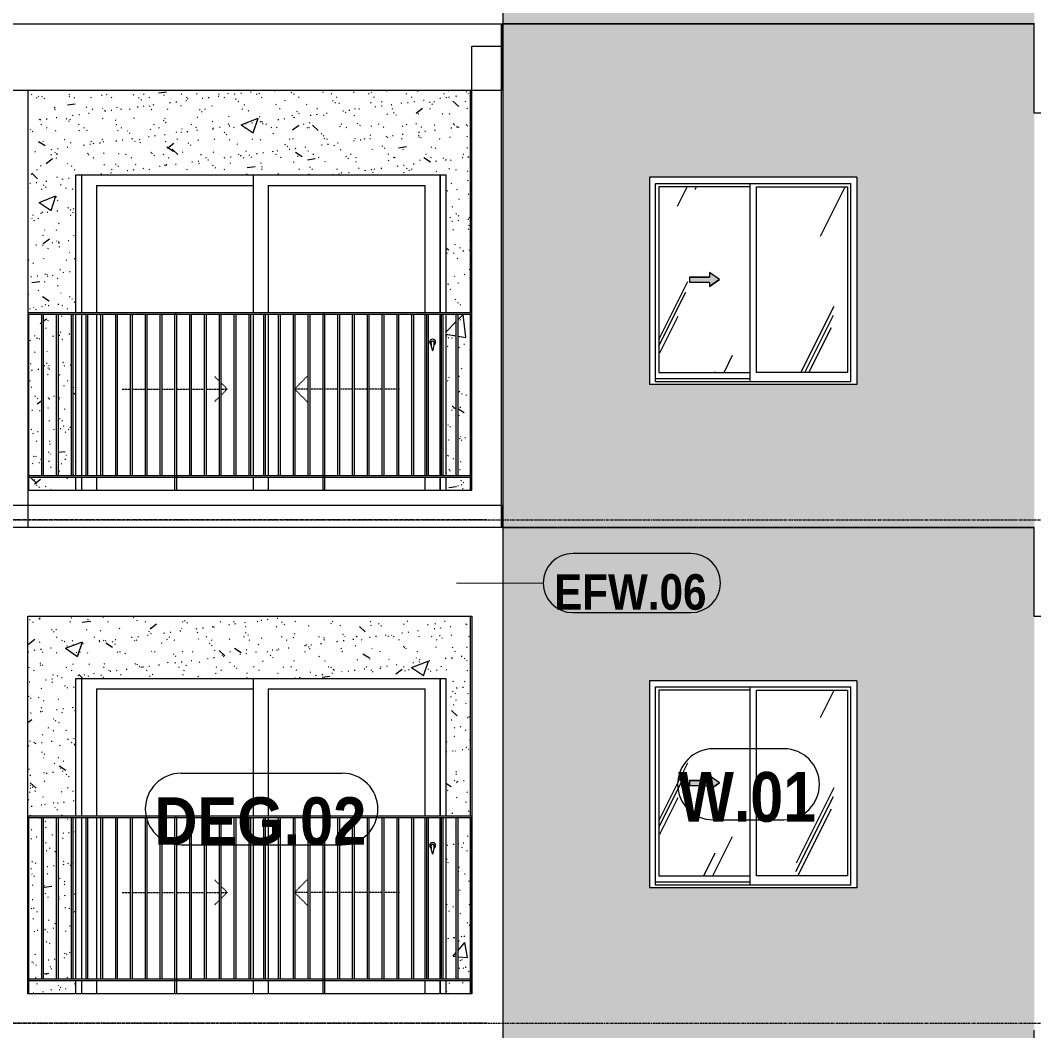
# Model space of a CAD drawing. Header units: millimetres. Extents: x -134153 to 99383, y -5233 to 35400.
# Drawn here: x -69103 to -62258, y 8950 to 15775 of the extents above; entities that cross this region are included whole.
import ezdxf

# ---------------------------------------------------------------- set-up
doc = ezdxf.new("R2010")
doc.units = ezdxf.units.MM
for name, pattern in [('1 NÉT CALL OUT', [6, 3, -3]), ('Centre', [31.75, 6.35, -4.7625, 15.875, -4.7625]), ('Dash', [6, 3, -3]), ('Dash 1_8_', [6.35, 3.175, -3.175])]:
    doc.linetypes.add(name, pattern=pattern)
for name, color, linetype, lineweight in [('0-1', 7, 'Continuous', 5), ('A-AREA', 32, 'Dash 1_8_', 9), ('A-DETL-GENF', 92, 'Continuous', 9), ('A-DETL-GENF-1', 92, '1 NÉT CALL OUT', 9), ('A-DOOR', 31, 'Continuous', 9), ('A-DOOR-FRAM', 31, 'Continuous', 9), ('A-DOOR-HDLN', 31, 'Dash', 9), ('A-DOOR-IDEN', 31, 'Continuous', 9), ('A-FLOR-HRAL', 11, 'Continuous', 9), ('A-FLOR-LEVL-2', 51, 'Centre', 9), ('A-GLAZ', 151, 'Continuous', 9), ('A-GLAZ-3', 7, '1 NÉT CALL OUT', 9), ('A-GLAZ-IDEN', 152, 'Continuous', 9), ('A-WALL', 113, 'Continuous', 9), ('A-WALL-IDEN', 211, 'Continuous', 9), ('A-WALL-PATT-1', 9, 'Continuous', 9), ('A-WALL-PATT-2', 111, 'Continuous', 5), ('I-WALL', 2, 'Continuous', 9), ('I-WALL-1', 7, 'Continuous', 9), ('S-BEAM-1', 7, 'Continuous', 9), ('S-COLS', 52, 'Continuous', 9)]:
    doc.layers.add(name, color=color, linetype=linetype, lineweight=lineweight)
doc.styles.add('Arial_B', font='arialbd_0.ttf', dxfattribs={"width": 0.85, "height": 240})
doc.styles.add('Arial_B_1', font='arialbd_0.ttf', dxfattribs={"width": 0.85, "height": 336})
doc.styles.add('Arial_B_2', font='arialbd_0.ttf', dxfattribs={"width": 0.9, "height": 320})
pattern_1 = [(50, (-81864.4, 1200), (1165.98, -102.01), [121.92, -1341.12]), (355, (-81864.4, 1200), (-225.554, 1222.76), [97.536, -1072.896]), (100.451, (-81767.3, 1191.5), (940.433, 1120.746), [103.616, -1139.776]), (46.184, (-81864.4, 1525.1), (1734.91, -269.07), [182.88, -2011.68]), (96.636, (-81719.9, 1502.7), (1519.38, 1583.54), [155.42, -1709.66]), (351.184, (-81864.4, 1525.1), (1519.39, 1583.52), [146.3, -1609.34]), (21, (-81701.9, 1443.8), (970.33, -654.498), [121.92, -1341.12]), (326, (-81701.9, 1443.8), (395.53, 1178.804), [97.536, -1072.896]), (71.451, (-81621, 1389.3), (1365.87, 524.296), [103.616, -1139.776]), (37.5, (-81864.44, 1200), (19.767, 541.153), [53.645, -1006.246, 53.645, -1035.507, -1076.96]), (37.5, (-81864.44, 1200), (19.767, 541.153), [-2149.043, 53.645, -1023.315]), (7.5, (-81864.44, 1200), (427.646, 641.156), [53.645, -567.334, 53.645, -981.862, -410.464]), (7.5, (-81864.44, 1200), (427.646, 641.156), [-1656.486, 53.645, -356.82]), (327.5, (-82226.95, 1200), (867.782, -36.665), [53.645, -352.755, 53.645, -1214.323, -1682.496]), (327.5, (-82226.95, 1200), (867.782, -36.665), [-1674.368, 53.645, -1628.85]), (317.5, (-82389.5, 1200), (948.028, 162.73), [53.645, -474.675, 53.645, -788.416, -1194.816]), (317.5, (-82389.5, 1200), (948.028, 162.73), [-1370.38, 53.645, -1141.17])]
pattern_2 = [(37.5, (-81864.44, 1200), (-5.1206, 156.61216), [5.364, -118.181, 5.364, -132.812, -132.08]), (37.5, (-81864.44, 1200), (-5.1206, 156.61216), [-261.722, 5.364, -126.716]), (7.5, (-81864.44, 1200), (143.847, 229.3842), [5.364, -61.285, 5.364, -105.989, -42.672]), (7.5, (-81864.44, 1200), (143.847, 229.3842), [-178.003, 5.364, -37.308]), (327.5, (-81964.42, 1200), (253.1176, 0.4601), [5.364, -35.276, 5.364, -140.94, -191.008]), (327.5, (-81964.42, 1200), (253.1176, 0.4601), [-186.944, 5.364, -185.644]), (317.5, (-81964.42, 1200), (244.3381, 71.3376), [5.364, -14.956, 5.364, -90.546, -109.728]), (317.5, (-81964.42, 1200), (244.3381, 71.3376), [-116.23, 5.364, -104.364])]
pattern_3 = [(63.435, (-79954.8, 1311.3), (-0.002, 1625.6), [567.96, -3066.99]), (63.435, (-81580.4, 1311.3), (-0.002, 1625.6), [567.96, -3066.99]), (63.435, (-79176.65, 1625.35), (-0.002, 1625.6), [567.96, -3066.99]), (63.435, (-80802.25, 1625.35), (-0.002, 1625.6), [567.96, -3066.99]), (63.435, (-79294.4, 1514.5), (-0.002, 1625.6), [567.96, -3066.99]), (63.435, (-80920, 1514.5), (-0.002, 1625.6), [567.96, -3066.99]), (63.435, (-79414.5, 2149.4), (-0.002, 1625.6), [276.06, -3358.9]), (63.435, (-81040.1, 2149.4), (-0.002, 1625.6), [276.06, -3358.9]), (63.435, (-79493, 2051.15), (-0.002, 1625.6), [567.96, -3066.99]), (63.435, (-81118.6, 2051.15), (-0.002, 1625.6), [567.96, -3066.99]), (63.435, (-79479.15, 2121.7), (-0.002, 1625.6), [567.96, -3066.99]), (63.435, (-81104.76, 2121.7), (-0.002, 1625.6), [567.96, -3066.99]), (63.435, (-80135, 1812.2), (-0.002, 1625.6), [567.96, -3066.99]), (63.435, (-81760.6, 1812.2), (-0.002, 1625.6), [567.96, -3066.99]), (63.435, (-80121.15, 1895.35), (-0.002, 1625.6), [567.96, -3066.99]), (63.435, (-81746.75, 1895.35), (-0.002, 1625.6), [567.96, -3066.99]), (63.435, (-80117.4, 1955.3), (-0.002, 1625.6), [567.96, -3066.99]), (63.435, (-81743, 1955.3), (-0.002, 1625.6), [567.96, -3066.99])]

# ---------------------------------------------------------------- blocks, each defined once
blk = doc.blocks.new('NCV_TKTC_KET CAU_rvt-1-TKCS_MẶT ĐỨNG HƯỚNG BẮC')
at = {"layer": 'S-BEAM-1'}
for p, q in [((-65852.6, 15750.1), (-65852.6, 15700)), ((-65852.6, 15700), (-65852.6, 15300)), ((-66052.6, 15300), (-72452.6, 15300)), ((-65852.6, 15300), (-66052.6, 15300)), ((-72252.6, 12500), (-66052.6, 12500)), ((-66052.6, 12500), (-65852.6, 12500)), ((-65852.6, 12500), (-65852.6, 12350))]:
    blk.add_line(p, q, dxfattribs=at)
blk = doc.blocks.new('NCV_TKTC_TANG 3 - 4_rvt-1-TKCS_MẶT ĐỨNG HƯỚNG BẮC')
at = {"layer": 'A-WALL-PATT-1'}
h = blk.add_hatch(dxfattribs=at)
h.set_pattern_fill('FP_2', color=256, style=0, pattern_type=2)
h.set_pattern_definition(pattern_1)
h.paths.add_polyline_path([(-69047.6, 12600), (-68727.6, 12600), (-68727.6, 12690), (-69047.6, 12690)])
h.paths.add_polyline_path([(-66062.6, 12600), (-66062.6, 12690), (-66227.6, 12690), (-66227.6, 12600), (-66073.4, 12600)])
h.paths.add_polyline_path([(-68947.6, 12700), (-68857.6, 12700), (-68857.6, 13790), (-68947.6, 13790), (-68947.6, 13137.6)])
h.paths.add_polyline_path([(-69016.9, 12700), (-68957.6, 12700), (-68957.6, 13790), (-69047.6, 13790), (-69047.6, 12700)])
h.paths.add_polyline_path([(-68727.6, 12700), (-68727.6, 13790), (-68747.6, 13790), (-68747.6, 12700)])
h.paths.add_polyline_path([(-68757.6, 12700), (-68757.6, 13790), (-68847.6, 13790), (-68847.6, 12700)])
h.paths.add_polyline_path([(-66062.6, 12700), (-66062.6, 13790), (-66147.6, 13790), (-66147.6, 12700), (-66080.7, 12700)])
h.paths.add_polyline_path([(-66157.6, 12700), (-66157.6, 13790), (-66227.6, 13790), (-66227.6, 12700)])
h.paths.add_polyline_path([(-68860.1, 13800), (-68727.6, 13800), (-68727.6, 14730), (-66227.6, 14730), (-66227.6, 13800), (-66062.6, 13800), (-66062.6, 15300), (-69052.6, 15300), (-69052.6, 13800)])
h = blk.add_hatch(dxfattribs=at)
h.set_pattern_fill('FP_3', color=256, style=0, pattern_type=2)
h.set_pattern_definition(pattern_2)
h.paths.add_polyline_path([(-69047.6, 12600), (-68727.6, 12600), (-68727.6, 12690), (-69047.6, 12690)])
h.paths.add_polyline_path([(-66062.6, 12600), (-66062.6, 12690), (-66227.6, 12690), (-66227.6, 12600), (-66073.4, 12600)])
h.paths.add_polyline_path([(-68947.6, 12700), (-68857.6, 12700), (-68857.6, 13790), (-68947.6, 13790), (-68947.6, 13137.6)])
h.paths.add_polyline_path([(-69016.9, 12700), (-68957.6, 12700), (-68957.6, 13790), (-69047.6, 13790), (-69047.6, 12700)])
h.paths.add_polyline_path([(-68727.6, 12700), (-68727.6, 13790), (-68747.6, 13790), (-68747.6, 12700)])
h.paths.add_polyline_path([(-68757.6, 12700), (-68757.6, 13790), (-68847.6, 13790), (-68847.6, 12700)])
h.paths.add_polyline_path([(-66062.6, 12700), (-66062.6, 13790), (-66147.6, 13790), (-66147.6, 12700), (-66080.7, 12700)])
h.paths.add_polyline_path([(-66157.6, 12700), (-66157.6, 13790), (-66227.6, 13790), (-66227.6, 12700)])
h.paths.add_polyline_path([(-68860.1, 13800), (-68727.6, 13800), (-68727.6, 14730), (-66227.6, 14730), (-66227.6, 13800), (-66062.6, 13800), (-66062.6, 15300), (-69052.6, 15300), (-69052.6, 13800)])
at = {"layer": 'I-WALL-1'}
for p, q in [((-66062.6, 13800), (-66062.6, 15300)), ((-68727.6, 13800), (-68727.6, 14730)), ((-68727.6, 14730), (-66227.6, 14730)), ((-66227.6, 14730), (-66227.6, 13800)), ((-68727.6, 12700), (-68727.6, 13790)), ((-66227.6, 13790), (-66227.6, 12700)), ((-66062.6, 12700), (-66062.6, 13790)), ((-68727.6, 12600), (-68727.6, 12690)), ((-66227.6, 12690), (-66227.6, 12600)), ((-66062.6, 12600), (-66062.6, 12690))]:
    blk.add_line(p, q, dxfattribs=at)
blk = doc.blocks.new('NCV_TKTC_TANG 3 - 4_rvt-2-TKCS_MẶT ĐỨNG HƯỚNG BẮC')
at = {"layer": 'A-WALL-PATT-1'}
h = blk.add_hatch(dxfattribs=at)
h.set_pattern_fill('FP_2', color=256, style=0, pattern_type=2)
h.set_pattern_definition(pattern_1)
h.paths.add_polyline_path([(-66073.4, 9200), (-66062.6, 9200), (-66062.6, 9290), (-66227.6, 9290), (-66227.6, 9200)])
h.paths.add_polyline_path([(-69047.6, 9200), (-68727.6, 9200), (-68727.6, 9290), (-69047.6, 9290)])
h.paths.add_polyline_path([(-68727.6, 9300), (-68727.6, 10390), (-68747.6, 10390), (-68747.6, 9300)])
h.paths.add_polyline_path([(-66062.6, 9300), (-66062.6, 10390), (-66147.6, 10390), (-66147.6, 9300), (-66080.7, 9300)])
h.paths.add_polyline_path([(-68757.6, 9300), (-68757.6, 10390), (-68847.6, 10390), (-68847.6, 9300)])
h.paths.add_polyline_path([(-68857.6, 9300), (-68857.6, 10390), (-68947.6, 10390), (-68947.6, 9300)])
h.paths.add_polyline_path([(-69016.9, 9300), (-68957.6, 9300), (-68957.6, 10390), (-69047.6, 10390), (-69047.6, 9300)])
h.paths.add_polyline_path([(-66157.6, 9300), (-66157.6, 10390), (-66227.6, 10390), (-66227.6, 9300)])
h.paths.add_polyline_path([(-69052.6, 10400), (-68727.6, 10400), (-68727.6, 11330), (-66227.6, 11330), (-66227.6, 10400), (-66062.6, 10400), (-66062.6, 11750), (-69052.6, 11750), (-69052.6, 10932.8)])
h = blk.add_hatch(dxfattribs=at)
h.set_pattern_fill('FP_3', color=256, style=0, pattern_type=2)
h.set_pattern_definition(pattern_2)
h.paths.add_polyline_path([(-66073.4, 9200), (-66062.6, 9200), (-66062.6, 9290), (-66227.6, 9290), (-66227.6, 9200)])
h.paths.add_polyline_path([(-69047.6, 9200), (-68727.6, 9200), (-68727.6, 9290), (-69047.6, 9290)])
h.paths.add_polyline_path([(-68727.6, 9300), (-68727.6, 10390), (-68747.6, 10390), (-68747.6, 9300)])
h.paths.add_polyline_path([(-66062.6, 9300), (-66062.6, 10390), (-66147.6, 10390), (-66147.6, 9300), (-66080.7, 9300)])
h.paths.add_polyline_path([(-68757.6, 9300), (-68757.6, 10390), (-68847.6, 10390), (-68847.6, 9300)])
h.paths.add_polyline_path([(-68857.6, 9300), (-68857.6, 10390), (-68947.6, 10390), (-68947.6, 9300)])
h.paths.add_polyline_path([(-69016.9, 9300), (-68957.6, 9300), (-68957.6, 10390), (-69047.6, 10390), (-69047.6, 9300)])
h.paths.add_polyline_path([(-66157.6, 9300), (-66157.6, 10390), (-66227.6, 10390), (-66227.6, 9300)])
h.paths.add_polyline_path([(-69052.6, 10400), (-68727.6, 10400), (-68727.6, 11330), (-66227.6, 11330), (-66227.6, 10400), (-66062.6, 10400), (-66062.6, 11750), (-69052.6, 11750), (-69052.6, 10932.8)])
at = {"layer": 'I-WALL-1'}
for p, q in [((-66062.6, 10400), (-66062.6, 11750)), ((-68727.6, 10400), (-68727.6, 11330)), ((-68727.6, 11330), (-66227.6, 11330)), ((-66227.6, 11330), (-66227.6, 10400)), ((-68727.6, 9300), (-68727.6, 10390)), ((-66227.6, 10390), (-66227.6, 9300)), ((-66062.6, 9300), (-66062.6, 10390)), ((-68727.6, 9200), (-68727.6, 9290)), ((-66227.6, 9290), (-66227.6, 9200)), ((-66062.6, 9200), (-66062.6, 9290))]:
    blk.add_line(p, q, dxfattribs=at)
blk = doc.blocks.new('1_FAMILY RVT - W01-WxH 1400x1400xmm-V12-TKCS_MẶT ĐỨNG HƯỚNG BẮC')
at = {"layer": 'A-DETL-GENF-1'}
blk.add_hatch(color=256, dxfattribs=at).paths.add_polyline_path([(-64448.1, 10576.5), (-64380.3, 10623.9), (-64448.1, 10671.4), (-64448.1, 10640.9), (-64583.5, 10640.9), (-64583.5, 10607), (-64448.1, 10607)])
at = {"layer": 'A-GLAZ'}
h = blk.add_hatch(dxfattribs=at)
h.set_pattern_fill('FP_1', color=256, style=0, pattern_type=2)
h.set_pattern_definition(pattern_3)
h.paths.add_polyline_path([(-64789.1, 9997), (-64174.8, 9997), (-64174.8, 11250.9), (-64789.1, 11250.9), (-64789.1, 10611.2)])
h.paths.add_polyline_path([(-64448.1, 10576.5), (-64448.1, 10607), (-64583.5, 10607), (-64583.5, 10640.9), (-64448.1, 10640.9), (-64448.1, 10671.4), (-64380.3, 10623.9), (-64404.5, 10607)])
h = blk.add_hatch(dxfattribs=at)
h.set_pattern_fill('FP_1', color=256, style=0, pattern_type=2)
h.set_pattern_definition(pattern_3)
h.paths.add_polyline_path([(-63516.1, 9997), (-63516.1, 11250.9), (-64130.3, 11250.9), (-64130.3, 9997)])
at = {"layer": 'A-DETL-GENF'}
for p, q in [((-64583.5, 10640.9), (-64583.5, 10607)), ((-64583.5, 10640.9), (-64448.1, 10640.9)), ((-64448.1, 10640.9), (-64583.5, 10640.9)), ((-64583.5, 10640.9), (-64583.5, 10607)), ((-64448.1, 10671.4), (-64448.1, 10640.9)), ((-64380.3, 10623.9), (-64448.1, 10671.4)), ((-64380.3, 10623.9), (-64448.1, 10671.4)), ((-64448.1, 10671.4), (-64448.1, 10640.9)), ((-64380.3, 10623.9), (-64448.1, 10576.5)), ((-64448.1, 10576.5), (-64380.3, 10623.9)), ((-64583.5, 10607), (-64448.1, 10607)), ((-64583.5, 10607), (-64448.1, 10607)), ((-64448.1, 10607), (-64448.1, 10576.5)), ((-64448.1, 10607), (-64448.1, 10576.5))]:
    blk.add_line(p, q, dxfattribs=at)
at = {"layer": 'A-GLAZ'}
for p, q in [((-63452.6, 11314.4), (-64852.6, 11314.4)), ((-64852.6, 11314.4), (-64852.6, 9914.4)), ((-63452.6, 11314.4), (-63452.6, 9914.4)), ((-64811.6, 11273.5), (-63493.5, 11273.5)), ((-64811.6, 9933.5), (-64811.6, 11273.5)), ((-64789.1, 11250.9), (-64789.1, 9997)), ((-64174.8, 11250.9), (-64789.1, 11250.9)), ((-64174.8, 11273.5), (-64174.8, 9933.5)), ((-64130.3, 9997), (-64130.3, 11250.9)), ((-64130.3, 11250.9), (-63516.1, 11250.9)), ((-63516.1, 11250.9), (-63516.1, 9997)), ((-63493.5, 9933.5), (-63493.5, 11273.5)), ((-64789.1, 9997), (-64174.8, 9997)), ((-63516.1, 9997), (-64130.3, 9997)), ((-64174.8, 9952.5), (-64811.6, 9952.5)), ((-64174.8, 9952.5), (-64811.6, 9952.5)), ((-63493.5, 9933.5), (-64811.6, 9933.5)), ((-63452.6, 9914.4), (-64852.6, 9914.4))]:
    blk.add_line(p, q, dxfattribs=at)
blk = doc.blocks.new('DEG_02-DEG_03 - DEG_02-2500x2400mm-CỬA ĐI 02 CÁNH TRƯỢT-V25-TKCS_MẶT ĐỨNG HƯỚNG BẮC')
at = {"layer": 'A-DOOR'}
for p, q in [((-67527.6, 10400), (-67527.6, 11330)), ((-66267.6, 11330), (-66267.6, 10400)), ((-68587.6, 11260), (-68587.6, 10400)), ((-68587.6, 11260), (-67527.6, 11260)), ((-67427.6, 11260), (-67427.6, 10400)), ((-67427.6, 11260), (-66367.6, 11260)), ((-66367.6, 10400), (-66367.6, 11260)), ((-68587.6, 10390), (-68587.6, 9300)), ((-67527.6, 9300), (-67527.6, 10390)), ((-67427.6, 10390), (-67427.6, 9300)), ((-66367.6, 9300), (-66367.6, 10390)), ((-66267.6, 10390), (-66267.6, 9300)), ((-68587.6, 9290), (-68587.6, 9200)), ((-67527.6, 9200), (-67527.6, 9290)), ((-67427.6, 9290), (-67427.6, 9200)), ((-66367.6, 9200), (-66367.6, 9290)), ((-66267.6, 9290), (-66267.6, 9200))]:
    blk.add_line(p, q, dxfattribs=at)
at = {"layer": 'A-DOOR', "flags": 128}
blk.add_lwpolyline([(-66316.1, 10208.7), (-66316.1, 10208.7), (-66316.1, 10208.7), (-66316.1, 10208.7), (-66316.1, 10208.7), (-66316.1, 10208.7), (-66316.1, 10208.7), (-66316.2, 10208.7), (-66316.2, 10208.7), (-66316.2, 10208.7), (-66316.2, 10208.7), (-66316.3, 10208.7), (-66316.3, 10208.7), (-66316.3, 10208.7), (-66316.4, 10208.7), (-66316.4, 10208.7), (-66316.4, 10208.7), (-66316.5, 10208.7), (-66316.5, 10208.7), (-66316.6, 10208.7), (-66316.6, 10208.7), (-66316.7, 10208.7), (-66316.7, 10208.7), (-66316.8, 10208.7), (-66316.8, 10208.7), (-66316.9, 10208.7), (-66316.9, 10208.7), (-66317, 10208.7), (-66317, 10208.7), (-66317.1, 10208.7), (-66317.1, 10208.7), (-66317.2, 10208.7), (-66317.3, 10208.7), (-66317.3, 10208.7), (-66317.4, 10208.7), (-66317.4, 10208.7), (-66317.5, 10208.7), (-66317.5, 10208.7), (-66317.6, 10208.7), (-66317.7, 10208.7), (-66317.7, 10208.7), (-66317.8, 10208.7), (-66317.8, 10208.7), (-66317.9, 10208.7), (-66318, 10208.7), (-66318, 10208.7), (-66318.1, 10208.7), (-66318.1, 10208.7), (-66318.2, 10208.7), (-66318.2, 10208.7), (-66318.3, 10208.7), (-66318.3, 10208.7), (-66318.4, 10208.7), (-66318.4, 10208.7), (-66318.5, 10208.7), (-66318.5, 10208.7), (-66318.6, 10208.7), (-66318.6, 10208.7), (-66318.7, 10208.7), (-66318.7, 10208.7), (-66318.7, 10208.7), (-66318.8, 10208.7), (-66318.8, 10208.7), (-66318.8, 10208.7), (-66318.9, 10208.7), (-66318.9, 10208.7), (-66318.9, 10208.7), (-66319, 10208.7), (-66319, 10208.7), (-66319, 10208.7), (-66319, 10208.7), (-66319, 10208.7), (-66319, 10208.7), (-66319, 10208.7), (-66319.1, 10208.7), (-66319.1, 10208.7)], dxfattribs=at)
at = {"layer": 'A-DOOR'}
for centre, radius, start, end in [((-66317.6, 10200), 20, 0, 180), ((-66317.6, 10200), 20, 180, 240), ((-66319.1, 10199.2), 9.45, 90, 180), ((-66163.8, 10199.2), 164.8, 180, 199.13397), ((-66316.1, 10199.2), 9.45, 0, 90), ((-66471.4, 10199.2), 164.8, 340.86603, 0), ((-66317.6, 10200), 20, 300, 0), ((-66317.2, 10146), 2.34, 199.13397, 261.03098), ((-66317.9, 10146), 2.34, 278.96902, 340.86603)]:
    blk.add_arc(centre, radius, start, end, dxfattribs=at)
at = {"layer": 'A-DOOR-FRAM'}
for p, q in [((-68687.6, 10400), (-68687.6, 11330)), ((-66267.6, 10400), (-66267.6, 11330)), ((-68687.6, 9300), (-68687.6, 10390)), ((-66267.6, 9300), (-66267.6, 10390)), ((-68687.6, 9200), (-68687.6, 9290)), ((-66267.6, 9200), (-66267.6, 9290))]:
    blk.add_line(p, q, dxfattribs=at)
at = {"layer": 'A-DOOR-HDLN'}
for p, q in [((-67757.6, 9937), (-67789.7, 9969.1)), ((-67704.8, 9884.2), (-67747.6, 9927)), ((-67247.6, 9887), (-67165.5, 9969.1)), ((-68414.8, 9884.2), (-68357.6, 9884.2)), ((-68347.6, 9884.2), (-68257.6, 9884.2)), ((-68247.6, 9884.2), (-68157.6, 9884.2)), ((-68147.6, 9884.2), (-68057.6, 9884.2)), ((-68047.6, 9884.2), (-67957.6, 9884.2)), ((-67947.6, 9884.2), (-67857.6, 9884.2)), ((-67847.6, 9884.2), (-67757.6, 9884.2)), ((-67704.8, 9884.2), (-67747.6, 9841.5)), ((-67747.6, 9884.2), (-67704.8, 9884.2)), ((-67157.6, 9884.2), (-67247.6, 9884.2)), ((-67247.6, 9881.5), (-67165.5, 9799.4)), ((-67057.6, 9884.2), (-67147.6, 9884.2)), ((-66957.6, 9884.2), (-67047.6, 9884.2)), ((-66857.6, 9884.2), (-66947.6, 9884.2)), ((-66757.6, 9884.2), (-66847.6, 9884.2)), ((-66657.6, 9884.2), (-66747.6, 9884.2)), ((-66557.6, 9884.2), (-66647.6, 9884.2)), ((-66540.3, 9884.2), (-66547.6, 9884.2)), ((-67757.6, 9831.5), (-67789.7, 9799.4))]:
    blk.add_line(p, q, dxfattribs=at)
blk = doc.blocks.new('Railing - 10mm-1251313-TKCS_MẶT ĐỨNG HƯỚNG BẮC')
at = {"layer": 'A-FLOR-HRAL'}
for p, q in [((-60830.064287, 5900), (-60830.064287, 6990)), ((-60820.064287, 6990), (-60820.064287, 5900))]:
    blk.add_line(p, q, dxfattribs=at)
blk = doc.blocks.new('Railing - 50 x 10mm-1251315-TKCS_MẶT ĐỨNG HƯỚNG BẮC')
at = {"layer": 'A-FLOR-HRAL'}
for p, q in [((-59897.564287, 6990), (-59907.564287, 6990)), ((-59907.564287, 5800), (-59907.564287, 6990)), ((-59897.564287, 6990), (-59897.564287, 5800))]:
    blk.add_line(p, q, dxfattribs=at)
blk = doc.blocks.new('Railing - 50 x 10mm-V58-TKCS_MẶT ĐỨNG HƯỚNG BẮC')
at = {"layer": 'A-FLOR-HRAL'}
for q in [(-69052.635618, 6990), (-69047.564287, 5800)]:
    blk.add_line((-69047.564287, 6990), q, dxfattribs=at)
blk = doc.blocks.new('Railing - 50 x 10mm-V55-TKCS_MẶT ĐỨNG HƯỚNG BẮC')
at = {"layer": 'A-FLOR-HRAL'}
for p in [(-57852.564287, 6990), (-57857.564287, 5800)]:
    blk.add_line(p, (-57857.564287, 6990), dxfattribs=at)
blk = doc.blocks.new('Railing - Railing-1558318-TKCS_MẶT ĐỨNG HƯỚNG BẮC')
at = {"layer": 'A-FLOR-HRAL'}
for p, q in [((-69052.564287, 9290), (-69052.564287, 9300)), ((-69052.564287, 9300), (-66052.564287, 9300)), ((-69052.564287, 9290), (-66052.564287, 9290))]:
    blk.add_line(p, q, dxfattribs=at)
for name, p in [('Railing - 50 x 10mm-V58-TKCS_MẶT ĐỨNG HƯỚNG BẮC', (0, 3400)), ('Railing - 10mm-1251313-TKCS_MẶT ĐỨNG HƯỚNG BẮC', (-8127.5, 3400)), ('Railing - 10mm-1251313-TKCS_MẶT ĐỨNG HƯỚNG BẮC', (-8027.5, 3400)), ('Railing - 10mm-1251313-TKCS_MẶT ĐỨNG HƯỚNG BẮC', (-7927.5, 3400)), ('Railing - 10mm-1251313-TKCS_MẶT ĐỨNG HƯỚNG BẮC', (-7827.5, 3400)), ('Railing - 10mm-1251313-TKCS_MẶT ĐỨNG HƯỚNG BẮC', (-7727.5, 3400)), ('Railing - 10mm-1251313-TKCS_MẶT ĐỨNG HƯỚNG BẮC', (-7627.5, 3400)), ('Railing - 10mm-1251313-TKCS_MẶT ĐỨNG HƯỚNG BẮC', (-7527.5, 3400)), ('Railing - 10mm-1251313-TKCS_MẶT ĐỨNG HƯỚNG BẮC', (-7427.5, 3400)), ('Railing - 10mm-1251313-TKCS_MẶT ĐỨNG HƯỚNG BẮC', (-7327.5, 3400)), ('Railing - 50 x 10mm-1251315-TKCS_MẶT ĐỨNG HƯỚNG BẮC', (-8150, 3400)), ('Railing - 10mm-1251313-TKCS_MẶT ĐỨNG HƯỚNG BẮC', (-7127.5, 3400)), ('Railing - 10mm-1251313-TKCS_MẶT ĐỨNG HƯỚNG BẮC', (-7027.5, 3400)), ('Railing - 10mm-1251313-TKCS_MẶT ĐỨNG HƯỚNG BẮC', (-6927.5, 3400)), ('Railing - 10mm-1251313-TKCS_MẶT ĐỨNG HƯỚNG BẮC', (-6827.5, 3400)), ('Railing - 10mm-1251313-TKCS_MẶT ĐỨNG HƯỚNG BẮC', (-6727.5, 3400)), ('Railing - 10mm-1251313-TKCS_MẶT ĐỨNG HƯỚNG BẮC', (-6627.5, 3400)), ('Railing - 10mm-1251313-TKCS_MẶT ĐỨNG HƯỚNG BẮC', (-6527.5, 3400)), ('Railing - 10mm-1251313-TKCS_MẶT ĐỨNG HƯỚNG BẮC', (-6427.5, 3400)), ('Railing - 10mm-1251313-TKCS_MẶT ĐỨNG HƯỚNG BẮC', (-6327.5, 3400)), ('Railing - 50 x 10mm-1251315-TKCS_MẶT ĐỨNG HƯỚNG BẮC', (-7150, 3400)), ('Railing - 10mm-1251313-TKCS_MẶT ĐỨNG HƯỚNG BẮC', (-6127.5, 3400)), ('Railing - 10mm-1251313-TKCS_MẶT ĐỨNG HƯỚNG BẮC', (-6027.5, 3400)), ('Railing - 10mm-1251313-TKCS_MẶT ĐỨNG HƯỚNG BẮC', (-5927.5, 3400)), ('Railing - 10mm-1251313-TKCS_MẶT ĐỨNG HƯỚNG BẮC', (-5827.5, 3400)), ('Railing - 10mm-1251313-TKCS_MẶT ĐỨNG HƯỚNG BẮC', (-5727.5, 3400)), ('Railing - 10mm-1251313-TKCS_MẶT ĐỨNG HƯỚNG BẮC', (-5627.5, 3400)), ('Railing - 10mm-1251313-TKCS_MẶT ĐỨNG HƯỚNG BẮC', (-5527.5, 3400)), ('Railing - 10mm-1251313-TKCS_MẶT ĐỨNG HƯỚNG BẮC', (-5427.5, 3400)), ('Railing - 10mm-1251313-TKCS_MẶT ĐỨNG HƯỚNG BẮC', (-5327.5, 3400)), ('Railing - 50 x 10mm-V55-TKCS_MẶT ĐỨNG HƯỚNG BẮC', (-8200, 3400))]:
    blk.add_blockref(name, p)
blk = doc.blocks.new('Top Rail Type - Top Rail_Internal_-1558319-TKCS_MẶT ĐỨNG HƯỚNG BẮC')
at = {"layer": 'A-FLOR-HRAL'}
for p, q in [((-69052.564287, 10390), (-69052.564287, 10400)), ((-66052.564287, 10400), (-69052.564287, 10400)), ((-69052.564287, 10390), (-66052.564287, 10390))]:
    blk.add_line(p, q, dxfattribs=at)
blk = doc.blocks.new('1_FAMILY RVT - W01-WxH 1400x1400xmm-V143-TKCS_MẶT ĐỨNG HƯỚNG BẮC')
at = {"layer": 'A-DETL-GENF-1'}
blk.add_hatch(color=256, dxfattribs=at).paths.add_polyline_path([(-64448.1, 13976.5), (-64380.3, 14023.9), (-64448.1, 14071.4), (-64448.1, 14040.9), (-64583.5, 14040.9), (-64583.5, 14007), (-64448.1, 14007)])
at = {"layer": 'A-GLAZ'}
h = blk.add_hatch(dxfattribs=at)
h.set_pattern_fill('FP_1', color=256, style=0, pattern_type=2)
h.set_pattern_definition(pattern_3)
h.paths.add_polyline_path([(-64789.1, 13397), (-64174.8, 13397), (-64174.8, 14650.9), (-64789.1, 14650.9), (-64789.1, 14011.2)])
h.paths.add_polyline_path([(-64448.1, 13976.5), (-64448.1, 14007), (-64583.5, 14007), (-64583.5, 14040.9), (-64448.1, 14040.9), (-64448.1, 14071.4), (-64380.3, 14023.9), (-64404.5, 14007)])
h = blk.add_hatch(dxfattribs=at)
h.set_pattern_fill('FP_1', color=256, style=0, pattern_type=2)
h.set_pattern_definition(pattern_3)
h.paths.add_polyline_path([(-63516.1, 13397), (-63516.1, 14650.9), (-64130.3, 14650.9), (-64130.3, 13397)])
at = {"layer": 'A-DETL-GENF'}
for p, q in [((-64583.5, 14040.9), (-64583.5, 14007)), ((-64583.5, 14040.9), (-64448.1, 14040.9)), ((-64448.1, 14040.9), (-64583.5, 14040.9)), ((-64583.5, 14040.9), (-64583.5, 14007)), ((-64448.1, 14071.4), (-64448.1, 14040.9)), ((-64380.3, 14023.9), (-64448.1, 14071.4)), ((-64380.3, 14023.9), (-64448.1, 14071.4)), ((-64448.1, 14071.4), (-64448.1, 14040.9)), ((-64583.5, 14007), (-64448.1, 14007)), ((-64583.5, 14007), (-64448.1, 14007)), ((-64380.3, 14023.9), (-64448.1, 13976.5)), ((-64448.1, 13976.5), (-64380.3, 14023.9)), ((-64448.1, 14007), (-64448.1, 13976.5)), ((-64448.1, 14007), (-64448.1, 13976.5))]:
    blk.add_line(p, q, dxfattribs=at)
at = {"layer": 'A-GLAZ'}
for p, q in [((-63452.6, 14714.4), (-64852.6, 14714.4)), ((-64852.6, 14714.4), (-64852.6, 13314.4)), ((-64811.6, 14673.5), (-63493.5, 14673.5)), ((-64811.6, 13333.5), (-64811.6, 14673.5)), ((-64789.1, 14650.9), (-64789.1, 13397)), ((-64174.8, 14650.9), (-64789.1, 14650.9)), ((-64174.8, 14673.5), (-64174.8, 13333.5)), ((-64130.3, 13397), (-64130.3, 14650.9)), ((-64130.3, 14650.9), (-63516.1, 14650.9)), ((-63516.1, 14650.9), (-63516.1, 13397)), ((-63493.5, 13333.5), (-63493.5, 14673.5)), ((-63452.6, 14714.4), (-63452.6, 13314.4)), ((-64174.8, 13352.5), (-64811.6, 13352.5)), ((-64174.8, 13352.5), (-64811.6, 13352.5)), ((-64789.1, 13397), (-64174.8, 13397)), ((-63516.1, 13397), (-64130.3, 13397)), ((-63452.6, 13314.4), (-64852.6, 13314.4)), ((-63493.5, 13333.5), (-64811.6, 13333.5))]:
    blk.add_line(p, q, dxfattribs=at)
blk = doc.blocks.new('Railing - 50 x 10mm-1251311-TKCS_MẶT ĐỨNG HƯỚNG BẮC')
at = {"layer": 'A-FLOR-HRAL'}
for q in [(-60927.564287, 6990), (-60922.564287, 5800)]:
    blk.add_line((-60922.564287, 6990), q, dxfattribs=at)
blk = doc.blocks.new('Railing - Railing-3817261-TKCS_MẶT ĐỨNG HƯỚNG BẮC')
at = {"layer": 'A-FLOR-HRAL'}
for p, q in [((-69052.564287, 12700), (-66052.564287, 12700)), ((-69052.564287, 12690), (-66052.564287, 12690))]:
    blk.add_line(p, q, dxfattribs=at)
for name, p in [('Railing - 50 x 10mm-1251311-TKCS_MẶT ĐỨNG HƯỚNG BẮC', (-8125, 6800)), ('Railing - 10mm-1251313-TKCS_MẶT ĐỨNG HƯỚNG BẮC', (-8127.5, 6800)), ('Railing - 10mm-1251313-TKCS_MẶT ĐỨNG HƯỚNG BẮC', (-8027.5, 6800)), ('Railing - 10mm-1251313-TKCS_MẶT ĐỨNG HƯỚNG BẮC', (-7927.5, 6800)), ('Railing - 10mm-1251313-TKCS_MẶT ĐỨNG HƯỚNG BẮC', (-7827.5, 6800)), ('Railing - 10mm-1251313-TKCS_MẶT ĐỨNG HƯỚNG BẮC', (-7727.5, 6800)), ('Railing - 10mm-1251313-TKCS_MẶT ĐỨNG HƯỚNG BẮC', (-7627.5, 6800)), ('Railing - 10mm-1251313-TKCS_MẶT ĐỨNG HƯỚNG BẮC', (-7527.5, 6800)), ('Railing - 10mm-1251313-TKCS_MẶT ĐỨNG HƯỚNG BẮC', (-7427.5, 6800)), ('Railing - 10mm-1251313-TKCS_MẶT ĐỨNG HƯỚNG BẮC', (-7327.5, 6800)), ('Railing - 50 x 10mm-1251315-TKCS_MẶT ĐỨNG HƯỚNG BẮC', (-8150, 6800)), ('Railing - 10mm-1251313-TKCS_MẶT ĐỨNG HƯỚNG BẮC', (-7127.5, 6800)), ('Railing - 10mm-1251313-TKCS_MẶT ĐỨNG HƯỚNG BẮC', (-7027.5, 6800)), ('Railing - 10mm-1251313-TKCS_MẶT ĐỨNG HƯỚNG BẮC', (-6927.5, 6800)), ('Railing - 10mm-1251313-TKCS_MẶT ĐỨNG HƯỚNG BẮC', (-6827.5, 6800)), ('Railing - 10mm-1251313-TKCS_MẶT ĐỨNG HƯỚNG BẮC', (-6727.5, 6800)), ('Railing - 10mm-1251313-TKCS_MẶT ĐỨNG HƯỚNG BẮC', (-6627.5, 6800)), ('Railing - 10mm-1251313-TKCS_MẶT ĐỨNG HƯỚNG BẮC', (-6527.5, 6800)), ('Railing - 10mm-1251313-TKCS_MẶT ĐỨNG HƯỚNG BẮC', (-6427.5, 6800)), ('Railing - 10mm-1251313-TKCS_MẶT ĐỨNG HƯỚNG BẮC', (-6327.5, 6800)), ('Railing - 50 x 10mm-1251315-TKCS_MẶT ĐỨNG HƯỚNG BẮC', (-7150, 6800)), ('Railing - 10mm-1251313-TKCS_MẶT ĐỨNG HƯỚNG BẮC', (-6127.5, 6800)), ('Railing - 10mm-1251313-TKCS_MẶT ĐỨNG HƯỚNG BẮC', (-6027.5, 6800)), ('Railing - 10mm-1251313-TKCS_MẶT ĐỨNG HƯỚNG BẮC', (-5927.5, 6800)), ('Railing - 10mm-1251313-TKCS_MẶT ĐỨNG HƯỚNG BẮC', (-5827.5, 6800)), ('Railing - 10mm-1251313-TKCS_MẶT ĐỨNG HƯỚNG BẮC', (-5727.5, 6800)), ('Railing - 10mm-1251313-TKCS_MẶT ĐỨNG HƯỚNG BẮC', (-5627.5, 6800)), ('Railing - 10mm-1251313-TKCS_MẶT ĐỨNG HƯỚNG BẮC', (-5527.5, 6800)), ('Railing - 10mm-1251313-TKCS_MẶT ĐỨNG HƯỚNG BẮC', (-5427.5, 6800)), ('Railing - 10mm-1251313-TKCS_MẶT ĐỨNG HƯỚNG BẮC', (-5327.5, 6800)), ('Railing - 50 x 10mm-V55-TKCS_MẶT ĐỨNG HƯỚNG BẮC', (-8200, 6800))]:
    blk.add_blockref(name, p)
blk = doc.blocks.new('Top Rail Type - Top Rail_Internal_-3817262-TKCS_MẶT ĐỨNG HƯỚNG BẮC')
at = {"layer": 'A-FLOR-HRAL'}
for p, q in [((-66052.564287, 13800), (-69052.564287, 13800)), ((-69052.564287, 13790), (-66052.564287, 13790))]:
    blk.add_line(p, q, dxfattribs=at)
blk = doc.blocks.new('STN_Door Tag - STN_Door Tag-1788670-TKCS_MẶT ĐỨNG HƯỚNG BẮC')
at = {"layer": 'A-DOOR-IDEN'}
for p, q in [((-102166.7, 10689.1), (-101078.6, 10689.1)), ((-102166.7, 10206.1), (-101078.6, 10206.1))]:
    blk.add_line(p, q, dxfattribs=at)
for centre, start, end in [((-102166.7, 10447.6), 90, 270), ((-101078.6, 10447.6), 270, 90)]:
    blk.add_arc(centre, 241.5, start, end, dxfattribs=at)
blk = doc.blocks.new('SSA-WINDOW TAG - 10-2062020-TKCS_MẶT ĐỨNG HƯỚNG BẮC')
at = {"layer": 'A-GLAZ-IDEN'}
for p, q in [((-121345.064287, 10854.4), (-121822.564287, 10854.4)), ((-121822.564287, 10374.4), (-121345.064287, 10374.4))]:
    blk.add_line(p, q, dxfattribs=at)
for centre, start, end in [((-121822.564287, 10614.4), 90, 270), ((-121345.064287, 10614.4), 270, 90)]:
    blk.add_arc(centre, 240, start, end, dxfattribs=at)
blk = doc.blocks.new('CTL_WALL TAG NO MARK - 10-2062273-TKCS_MẶT ĐỨNG HƯỚNG BẮC')
at = {"layer": 'A-WALL-IDEN'}
for p, q in [((-129343.7, 30329.8), (-130141.2, 30329.8)), ((-130141.2, 29929.8), (-129343.7, 29929.8))]:
    blk.add_line(p, q, dxfattribs=at)
for centre, start, end in [((-130141.2, 30129.8), 90, 270), ((-129343.7, 30129.8), 270, 90)]:
    blk.add_arc(centre, 200, start, end, dxfattribs=at)

msp = doc.modelspace()

# ---------------------------------------------------------------- hatches: boundary and pattern name
at = {"layer": 'A-WALL-PATT-2'}
h = msp.add_hatch(color=256, dxfattribs=at)
h.paths.add_polyline_path([(-62257.6, 15750), (-62257.6, 15750), (-62252.6, 15750), (-62252.6, 18550), (-62257.6, 18550), (-62257.6, 19150), (-65842.6, 19149.2), (-65842.6, 15750), (-63137.3, 15750)])
h.paths.add_polyline_path([(-64811.6, 16714.4), (-64852.6, 16714.4), (-64852.6, 18114.4), (-63452.6, 18114.4), (-63452.6, 16714.4), (-64723.8, 16714.4)])
h = msp.add_hatch(color=256, dxfattribs=at)
h.paths.add_polyline_path([(-63452.6, 12350), (-62252.6, 12350), (-62252.6, 15150), (-62257.6, 15150), (-62257.6, 15750), (-65842.6, 15749.2), (-65842.6, 12350), (-63493.5, 12350)])
h.paths.add_polyline_path([(-63493.5, 13314.4), (-64852.6, 13314.4), (-64852.6, 14714.4), (-63452.6, 14714.4), (-63452.6, 13314.4)])
h = msp.add_hatch(color=256, dxfattribs=at)
h.paths.add_polyline_path([(-64723.8, 8950), (-62252.6, 8950), (-62252.6, 11750), (-62257.6, 11750), (-62257.6, 12350), (-65842.6, 12350), (-65842.6, 8950)])
h.paths.add_polyline_path([(-64852.6, 9914.4), (-64852.6, 11314.4), (-63452.6, 11314.4), (-63452.6, 9914.4), (-64811.6, 9914.4)])
h = msp.add_hatch(color=256, dxfattribs=at)
h.paths.add_polyline_path([(-64723.8, 5600), (-62252.6, 5600), (-62252.6, 8350), (-62257.6, 8350), (-62257.6, 8950), (-65842.6, 8950), (-65842.6, 5600), (-65718.7, 5600)])
h.paths.add_polyline_path([(-64811.6, 6514.4), (-64852.6, 6514.4), (-64852.6, 7914.4), (-63452.6, 7914.4), (-63452.6, 6514.4), (-64723.8, 6514.4)])

# ---------------------------------------------------------------- linework, layer by layer
at = {"layer": 'A-AREA'}
for p, q in [((-65952.6, 12400), (-69152.6, 12400)), ((-65952.6, 9000), (-69152.6, 9000))]:
    msp.add_line(p, q, dxfattribs=at)
at = {"layer": 'A-FLOR-LEVL-2'}
for p, q in [((-134152.6, 12400), (-25724.3, 12400)), ((-134152.6, 9000), (-25724.3, 9000))]:
    msp.add_line(p, q, dxfattribs=at)
at = {"layer": 'A-WALL'}
for p, q in [((-65842.6, 22550), (-65842.6, 5550)), ((-76052.6, 15750), (-62257.6, 15750)), ((-65852.6, 12350), (-65852.6, 15750)), ((-62257.6, 15750), (-65842.6, 15750)), ((-66052.6, 12600), (-66052.6, 15600)), ((-66052.6, 15600), (-65852.6, 15600)), ((-66052.6, 12600), (-69052.6, 12600)), ((-69052.6, 12600), (-69052.6, 12350)), ((-62257.6, 12350), (-76052.6, 12350)), ((-65842.6, 12350), (-62257.6, 12350)), ((-69052.6, 9200), (-69052.6, 11750)), ((-69052.6, 11750), (-66052.6, 11750)), ((-66052.6, 11750), (-66052.6, 9200)), ((-66052.6, 9200), (-69052.6, 9200))]:
    msp.add_line(p, q, dxfattribs=at)
at = {"layer": 'A-WALL-IDEN'}
msp.add_line((-66156.8, 11975.5), (-65571.3, 11973.9), dxfattribs=at)
at = {"layer": 'I-WALL'}
for p, q in [((-62252.6, 15750), (-62257.6, 15750)), ((-62257.6, 15750), (-62257.6, 15150)), ((-62257.6, 15150), (-61137.6, 15150)), ((-62252.6, 12350), (-62257.6, 12350)), ((-62257.6, 12350), (-62257.6, 11750)), ((-62257.6, 11750), (-61137.6, 11750)), ((-62252.6, 8950), (-62257.6, 8950)), ((-62257.6, 8950), (-62257.6, 8350))]:
    msp.add_line(p, q, dxfattribs=at)
at = {"layer": 'S-COLS'}
msp.add_line((-69052.6, 15300), (-69052.6, 12600), dxfattribs=at)

# ---------------------------------------------------------------- block references
at = {"layer": '0-1'}
for name in ['NCV_TKTC_KET CAU_rvt-1-TKCS_MẶT ĐỨNG HƯỚNG BẮC', 'NCV_TKTC_TANG 3 - 4_rvt-1-TKCS_MẶT ĐỨNG HƯỚNG BẮC', 'NCV_TKTC_TANG 3 - 4_rvt-2-TKCS_MẶT ĐỨNG HƯỚNG BẮC']:
    msp.add_blockref(name, (0, 0), dxfattribs=at)
at = {"layer": 'A-DOOR'}
for p in [(0, 3400), (0, 0)]:
    msp.add_blockref('DEG_02-DEG_03 - DEG_02-2500x2400mm-CỬA ĐI 02 CÁNH TRƯỢT-V25-TKCS_MẶT ĐỨNG HƯỚNG BẮC', p, dxfattribs=at)
at = {"layer": 'A-DOOR-IDEN'}
msp.add_blockref('STN_Door Tag - STN_Door Tag-1788670-TKCS_MẶT ĐỨNG HƯỚNG BẮC', (34150, 0), dxfattribs=at)
at = {"layer": 'A-FLOR-HRAL'}
for name in ['Top Rail Type - Top Rail_Internal_-3817262-TKCS_MẶT ĐỨNG HƯỚNG BẮC', 'Railing - Railing-3817261-TKCS_MẶT ĐỨNG HƯỚNG BẮC', 'Top Rail Type - Top Rail_Internal_-1558319-TKCS_MẶT ĐỨNG HƯỚNG BẮC', 'Railing - Railing-1558318-TKCS_MẶT ĐỨNG HƯỚNG BẮC']:
    msp.add_blockref(name, (0, 0), dxfattribs=at)
at = {"layer": 'A-GLAZ-3'}
for name in ['1_FAMILY RVT - W01-WxH 1400x1400xmm-V143-TKCS_MẶT ĐỨNG HƯỚNG BẮC', '1_FAMILY RVT - W01-WxH 1400x1400xmm-V12-TKCS_MẶT ĐỨNG HƯỚNG BẮC']:
    msp.add_blockref(name, (0, 0), dxfattribs=at)
at = {"layer": 'A-GLAZ-IDEN'}
msp.add_blockref('SSA-WINDOW TAG - 10-2062020-TKCS_MẶT ĐỨNG HƯỚNG BẮC', (57400, 0), dxfattribs=at)
at = {"layer": 'A-WALL-IDEN'}
msp.add_blockref('CTL_WALL TAG NO MARK - 10-2062273-TKCS_MẶT ĐỨNG HƯỚNG BẮC', (64769.9, -18155.9), dxfattribs=at)

# ---------------------------------------------------------------- texts
at = {"layer": 'A-DOOR-IDEN', "insert": (-67480.8, 10364.6), "char_height": 320, "width": 1467.36, "attachment_point": 5, "line_spacing_factor": 0.936439, "style": 'Arial_B_2'}
msp.add_mtext('\\pt7.2,14.4,21.6,28.8,36,43.2,50.4,57.6,64.8,72,79.2,86.4,93.6,100.8,108,115.2,122.4,129.6,136.8,144,151.2,158.4,165.6,172.8,180,187.2,194.4,201.6,208.8,216,223.2,230.4;DEG.02', dxfattribs=at)
at = {"layer": 'A-GLAZ-IDEN', "insert": (-64193.8, 10527.1), "char_height": 336, "width": 962.88, "attachment_point": 5, "line_spacing_factor": 0.936439, "style": 'Arial_B_1'}
msp.add_mtext('\\pt6.80064,13.60128,20.39856,27.1992,33.99984,40.80048,47.60112,54.3984,61.19904,67.99968,74.80032,81.60096,88.4016,95.19888,101.99952,108.80016,115.6008,122.40144,129.19872,135.99936,142.8,149.60064,156.40128,163.19856,169.9992,176.79984,183.60048,190.40112,197.1984,203.99904,210.79968,217.60032;W.01', dxfattribs=at)
at = {"layer": 'A-WALL-IDEN', "insert": (-64982.5, 11912), "char_height": 240, "width": 1062.16, "attachment_point": 5, "line_spacing_factor": 0.936439, "style": 'Arial_B'}
msp.add_mtext('\\pt6.7992,13.6008,20.4,27.1992,34.0008,40.8,47.5992,54.4008,61.2,67.9992,74.8008,81.6,88.3992,95.2008,102,108.7992,115.6008,122.4,129.1992,136.0008,142.8,149.5992,156.4008,163.2,169.9992,176.8008,183.6,190.3992,197.2008,204,210.7992,217.6008;EFW.06', dxfattribs=at)

doc.saveas('drawing.dxf')
